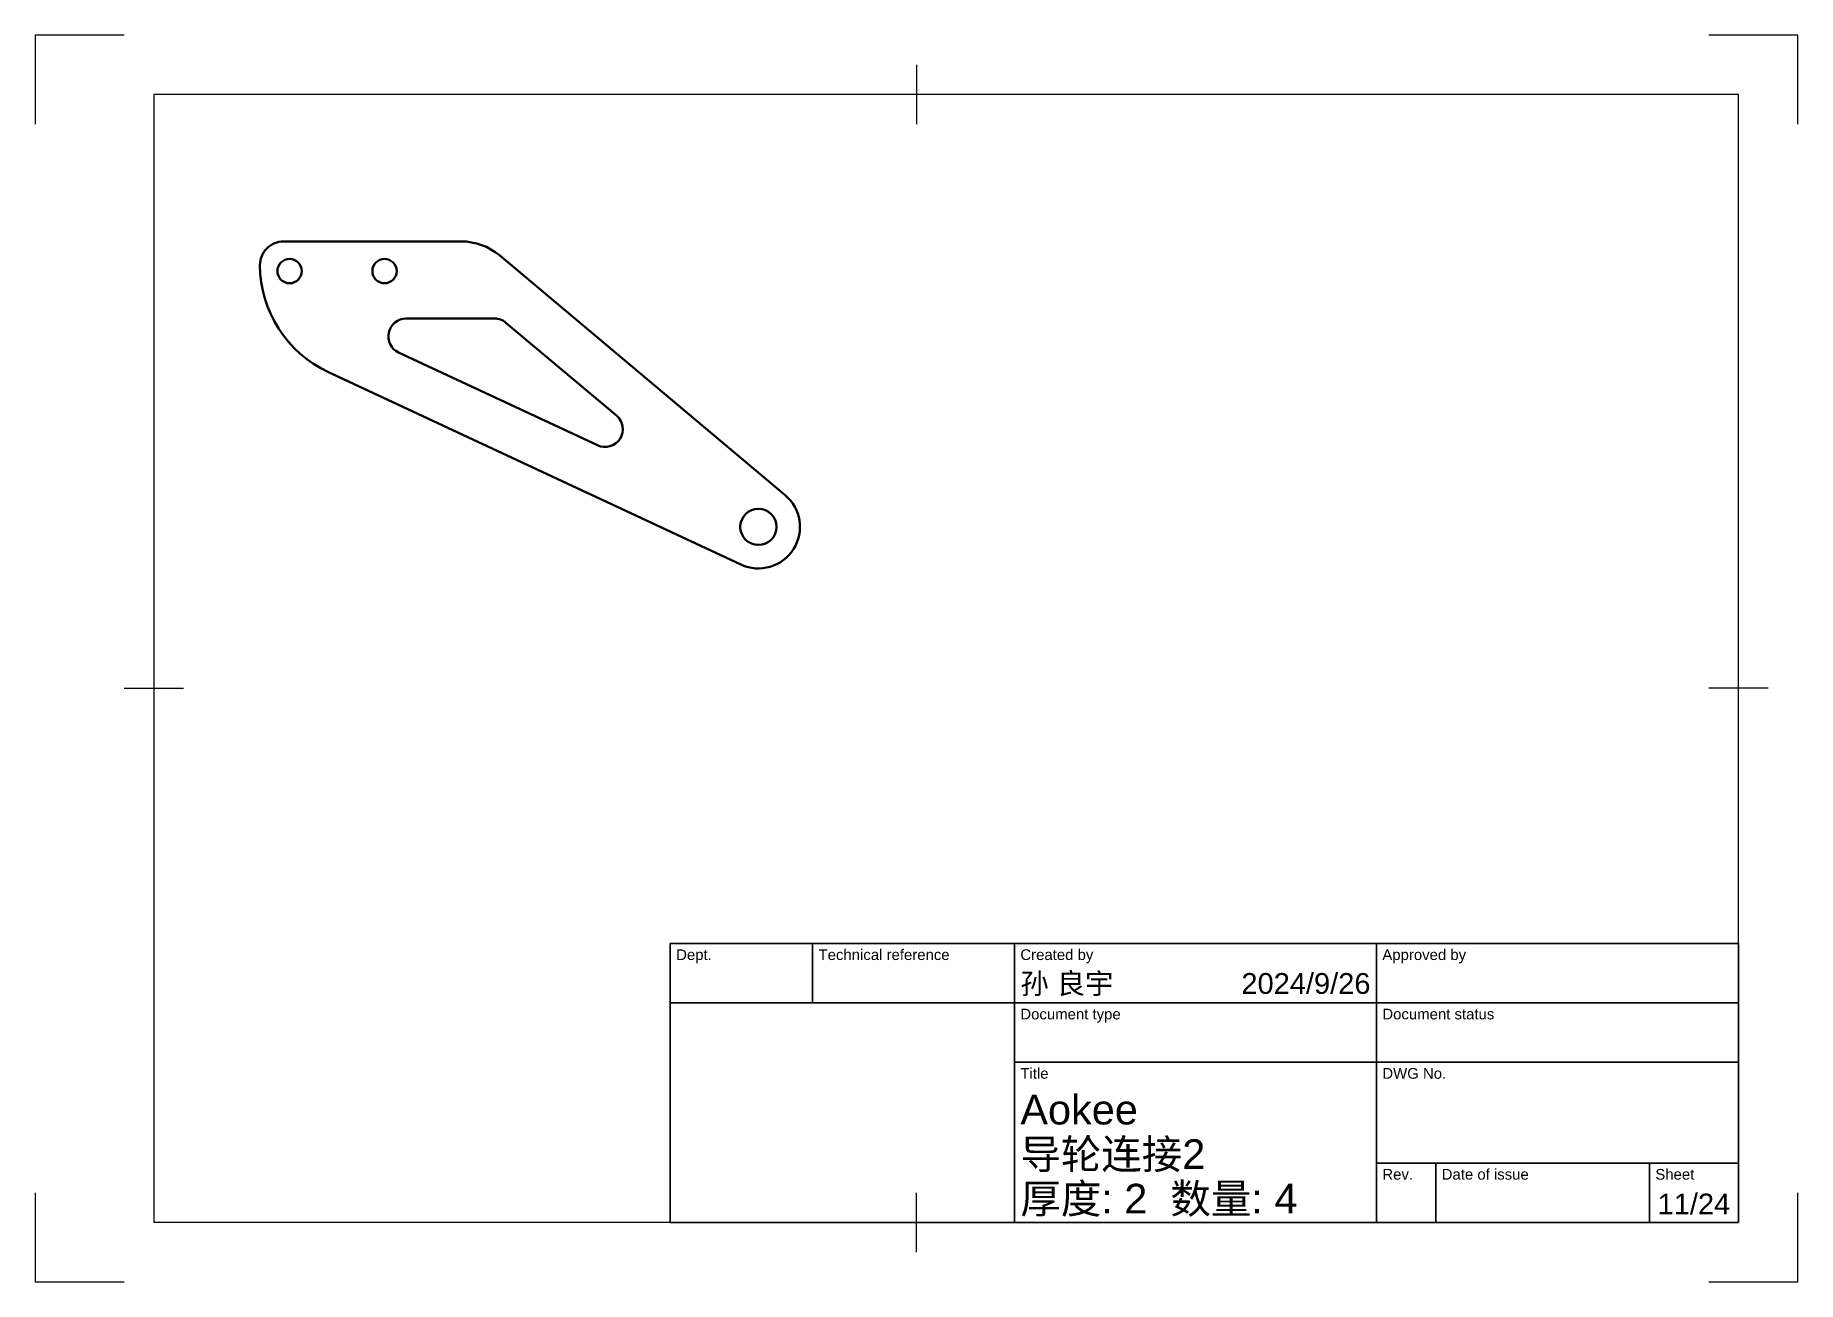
# Model space of a CAD drawing. Header units: millimetres. Extents: x 0 to 297, y 0 to 210.
import ezdxf
from ezdxf.enums import TextEntityAlignment as Align

# ---------------------------------------------------------------- set-up
doc = ezdxf.new("R2010")
doc.units = ezdxf.units.MM
doc.header["$LTSCALE"] = 0.75
for name, color, linetype, lineweight in [('BORDER', 7, 'Continuous', 25), ('TITLEBLOCK', 7, 'Continuous', 35), ('Visible', 7, 'Continuous', 50)]:
    doc.layers.add(name, color=color, linetype=linetype, lineweight=lineweight)
doc.styles.add('FusionTitle', font='arial.ttf')

# ---------------------------------------------------------------- blocks, each defined once
blk = doc.blocks.new('ISO_TITLEBLOCK')
at = {"layer": 'TITLEBLOCK'}
for p, q in [((0, 47), (-180, 47)), ((-180, 47), (-180, 0)), ((-156, 37), (-156, 47)), ((-122, 0), (-122, 47)), ((-61, 0), (-61, 47)), ((0, 0), (0, 47)), ((-180, 37), (0, 37)), ((-122, 27), (0, 27)), ((-61, 10), (0, 10)), ((-51, 0), (-51, 10)), ((-15, 0), (-15, 10)), ((-180, 0), (0, 0))]:
    blk.add_line(p, q, dxfattribs=at)
at = {"layer": 'TITLEBLOCK', "style": 'FusionTitle'}
for s, p in [('Dept.', (-179, 46)), ('Technical reference', (-155, 46)), ('Created by', (-121, 46)), ('Approved by', (-60, 46)), ('Document type', (-121, 36)), ('Document status', (-60, 36)), ('Title', (-121, 26)), ('DWG No.', (-60, 26)), ('Rev.', (-60, 9)), ('Date of issue', (-50, 9)), ('Sheet', (-14, 9))]:
    blk.add_text(s, height=1.8, dxfattribs=at).set_placement(p, align=Align.TOP_LEFT)
for tag, height, p in [('DEPT', 3.5, (-179, 42)), ('TECHNICAL_REFERENCE', 3.5, (-155, 42)), ('CREATED_BY', 3.5, (-121, 42)), ('APPROVED_BY', 3.5, (-60, 42)), ('DOCUMENT_TYPE', 3.5, (-121, 32)), ('DOCUMENT_STATUS', 3.5, (-60, 32)), ('TITLE_1', 5, (-121, 21.5)), ('TITLE_2', 5, (-121, 14)), ('TITLE_3', 5, (-121, 6.5)), ('DATE_OF_ISSUE', 3.5, (-50, 5))]:
    blk.add_attdef(tag, text='', height=height, dxfattribs=at).set_placement(p, align=Align.TOP_LEFT)
for tag, p in [('CREATED_DATE', (-62, 42)), ('APPROVED_DATE', (-0.99, 42))]:
    blk.add_attdef(tag, text='', height=3.5, dxfattribs=at).set_placement(p, align=Align.TOP_RIGHT)
for tag, height, p in [('DRAWING_NUMBER', 5, (-30.5, 19.75)), ('REV', 3.5, (-56, 4.85)), ('SHEET', 3.5, (-7.5, 4.85))]:
    blk.add_attdef(tag, text='', height=height, dxfattribs=at).set_placement(p, align=Align.TOP_CENTER)
blk = doc.blocks.new('ISO_A4(L)_SHEET')
at = {"layer": 'BORDER'}
for p, q in [((148.5, 205), (148.5, 195)), ((287, 200), (20, 200)), ((20, 200), (20, 10)), ((287, 10), (287, 200)), ((15, 100), (25, 100)), ((292, 100), (282, 100)), ((148.5, 5), (148.5, 15)), ((287, 10), (20, 10))]:
    blk.add_line(p, q, dxfattribs=at)
at = {"layer": 'Defpoints'}
for p, q in [((0, 210), (0, 195)), ((15, 210), (0, 210)), ((297, 210), (282, 210)), ((297, 195), (297, 210)), ((0, 15), (0, 0)), ((297, 0), (297, 15)), ((0, 0), (15, 0)), ((282, 0), (297, 0))]:
    blk.add_line(p, q, dxfattribs=at)

msp = doc.modelspace()

# ---------------------------------------------------------------- linework, layer by layer
at = {"layer": 'Visible', "extrusion": (0, 1, 0)}
for p, q in [((71.792042, 175.26604), (41.856764, 175.26604)), ((126.355997, 132.535518), (78.219918, 172.926484)), ((62.497989, 162.26604), (77.38684, 162.26604)), ((79.315203, 161.564173), (97.938955, 145.936989)), ((94.742738, 140.919933), (61.230134, 156.547116)), ((49.404119, 153.234654), (118.898156, 120.829053))]:
    msp.add_line(p, q, dxfattribs=at)
at = {"layer": 'Visible', "extrusion": (-2e-16, 0, -1)}
for centre, radius in [((-42.856484, 170.26604), 2.05), ((-58.856484, 170.26604), 2.05), ((-121.856484, 127.173207), 3.05)]:
    msp.add_circle(centre, radius, dxfattribs=at)
for centre, radius, start, end in [((-41.856764, 171.26604), 4, 359.660626, 90), ((-71.792042, 165.26604), 10, 90, 130), ((-62.497989, 159.26604), 3, 295, 90), ((-77.38684, 159.26604), 3, 90, 130), ((-96.010592, 143.638856), 3, 130, 295)]:
    msp.add_arc(centre, radius, start, end, dxfattribs=at)
at = {"layer": 'Visible'}
for centre, radius, start, end in [((57.856484, 171.36081), 20, 180.339374, 245), ((121.856484, 127.173207), 7, 245, 50)]:
    msp.add_arc(centre, radius, start, end, dxfattribs=at)

# ---------------------------------------------------------------- block references
at = {"layer": 'BORDER'}
msp.add_blockref('ISO_A4(L)_SHEET', (0, 0), dxfattribs=at)
at = {"layer": 'TITLEBLOCK'}
msp.add_blockref('ISO_TITLEBLOCK', (287, 10), dxfattribs=at).add_auto_attribs({'TITLE_3': '厚度: 2  数量: 4', 'CREATED_DATE': '2024/9/26', 'SHEET': '11/24', 'TITLE_2': '导轮连接2 ', 'TITLE_1': 'Aokee', 'CREATED_BY': '孙 良宇'})

doc.saveas('drawing.dxf')
